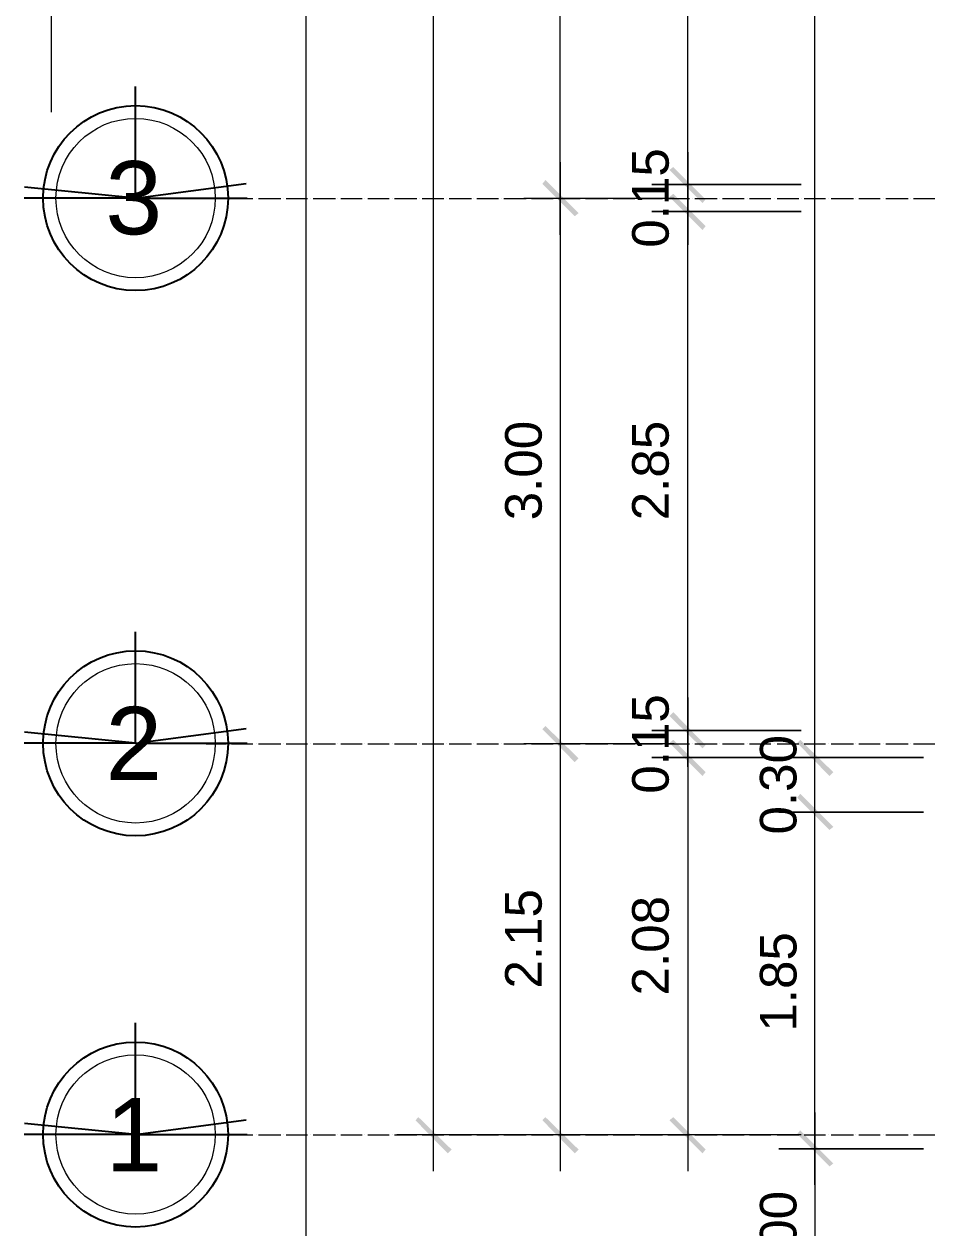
# Model space of a CAD drawing. Header units: millimetres. Extents: x 242 to 289.1, y 51.6 to 80.3.
# Drawn here: x 271.79 to 276.8, y 58.7 to 65.32 of the extents above; entities that cross this region are included whole.
import ezdxf

# ---------------------------------------------------------------- set-up
doc = ezdxf.new("R2010")
doc.units = ezdxf.units.MM
for name, color, linetype in [('PDF_0', 7, 'Continuous'), ('PDF_Acabados', 7, 'Continuous'), ('PDF_Arquitectura', 7, 'Continuous'), ('PDF_Ejes', 7, 'Continuous'), ('PDF_Text', 7, 'Continuous')]:
    doc.layers.add(name, color=color, linetype=linetype)
doc.styles.add('PDF ArialMT', font='arial.ttf')

msp = doc.modelspace()

# ---------------------------------------------------------------- hatches: boundary and pattern name
at = {"layer": 'PDF_0', "transparency": 33554559}
for points in [[(275.5393, 64.3593), (275.3615, 64.5371), (275.3403, 64.5202), (275.5223, 64.3381)], [(274.8408, 64.2831), (274.6587, 64.4652), (274.6418, 64.444), (274.8196, 64.2662)], [(275.3403, 64.372), (275.5223, 64.19), (275.5393, 64.2111), (275.3615, 64.3889)], [(275.5393, 61.3578), (275.3615, 61.5399), (275.3403, 61.5187), (275.5223, 61.3409)], [(274.6418, 61.4467), (274.8196, 61.2647), (274.8408, 61.2858), (274.6587, 61.4637)], [(275.3403, 61.3705), (275.5223, 61.1885), (275.5393, 61.2096), (275.3615, 61.3874)], [(276.242, 61.2096), (276.06, 61.3874), (276.043, 61.3705), (276.2209, 61.1885)], [(276.242, 60.9091), (276.06, 61.0911), (276.043, 61.0699), (276.2209, 60.8921)], [(273.9602, 59.3131), (273.9433, 59.2961), (274.1211, 59.1141), (274.1422, 59.1353)], [(274.6587, 59.3131), (274.6418, 59.2961), (274.8196, 59.1141), (274.8408, 59.1353)], [(275.3615, 59.3131), (275.3403, 59.2961), (275.5223, 59.1141), (275.5393, 59.1353)], [(276.242, 59.0591), (276.06, 59.2411), (276.043, 59.2199), (276.2209, 59.0421)]]:
    msp.add_hatch(color=256, dxfattribs=at).paths.add_polyline_path(points)

# ---------------------------------------------------------------- linework, layer by layer
for p, q in [((272.4044, 64.3657), (272.4044, 64.9792)), ((272.4044, 64.3657), (271.7939, 64.4265)), ((272.4044, 64.3657), (273.0126, 64.4466)), ((272.4044, 64.3657), (271.7908, 64.3657)), ((272.4044, 64.3657), (273.018, 64.3657)), ((272.4044, 61.3684), (272.4044, 61.982)), ((272.4044, 61.3684), (271.7939, 61.4292)), ((272.4044, 61.3684), (273.0126, 61.4493)), ((272.4044, 61.3684), (271.7908, 61.3684)), ((272.4044, 61.3684), (273.018, 61.3684)), ((272.4044, 59.2178), (272.4044, 59.8314)), ((272.4044, 59.2178), (273.0126, 59.2988)), ((272.4044, 59.2178), (271.7939, 59.2786)), ((272.4044, 59.2178), (271.7908, 59.2178)), ((272.4044, 59.2178), (273.018, 59.2178))]:
    msp.add_line(p, q)
for centre in [(272.4044, 64.3657), (272.4044, 61.3684), (272.4044, 59.2178)]:
    msp.add_circle(centre, 0.5085)
at = {"layer": 'PDF_Acabados', "color": 8, "lineweight": 5, "true_color": 0x808080}
msp.add_lwpolyline([(271.9409, 64.8377), (271.9409, 66.4887)], dxfattribs=at)
at = {"layer": 'PDF_Arquitectura', "color": 250, "lineweight": 18, "true_color": 0x404040}
for points in [[(273.3421, 57.9414), (273.3421, 74.3375)], [(276.1404, 61.0911), (276.1404, 72.3393)], [(274.7392, 64.1646), (274.7392, 67.1661)], [(275.4419, 64.2408), (275.4419, 67.0899)], [(275.4419, 64.6176), (275.4419, 64.4398), (275.4419, 64.2916), (275.4419, 64.1095)], [(275.4419, 61.2393), (275.4419, 64.4906)], [(275.3657, 64.3635), (274.5402, 64.3635)], [(275.4419, 61.6203), (275.4419, 61.4383), (275.4419, 61.2901), (275.4419, 61.108)], [(274.7392, 61.5653), (274.7392, 59.0167)], [(275.4419, 61.4891), (275.4419, 59.0167)], [(276.1404, 60.7905), (276.1404, 61.4891)], [(275.3657, 61.3663), (274.5402, 61.3663)], [(276.1404, 58.9405), (276.1404, 61.1885)], [(276.1404, 59.3385), (276.1404, 57.9414)], [(275.3657, 59.2157), (274.5402, 59.2157)], [(276.0642, 59.2157), (275.2429, 59.2157)]]:
    msp.add_lwpolyline(points, dxfattribs=at)
for points in [[(275.2429, 64.4398), (276.0642, 64.4398)], [(275.2429, 64.2916), (276.0642, 64.2916)], [(275.2429, 61.4383), (276.0642, 61.4383)], [(275.2429, 61.2901), (276.0642, 61.2901)], [(275.9414, 61.2901), (276.7373, 61.2901)], [(275.9414, 60.9895), (276.7373, 60.9895)], [(275.9414, 59.1395), (276.7373, 59.1395)]]:
    msp.add_lwpolyline(points, close=True, dxfattribs=at)
at = {"layer": 'PDF_Ejes', "lineweight": 18}
for points in [[(274.0406, 74.2655), (274.0406, 59.0167)], [(274.7392, 64.5625), (274.7392, 61.1631)], [(275.3657, 64.3635), (274.5402, 64.3635)], [(275.3657, 61.3663), (274.5402, 61.3663)], [(274.6672, 59.2157), (273.8417, 59.2157)]]:
    msp.add_lwpolyline(points, dxfattribs=at)
at = {"layer": 'PDF_Ejes', "lineweight": 9}
for points in [[(272.7918, 64.3635), (272.9018, 64.3635)], [(272.9145, 64.3635), (272.9145, 64.3635)], [(272.9315, 64.3635), (273.05, 64.3635)], [(273.0669, 64.3635), (273.0669, 64.3635)], [(273.0796, 64.3635), (273.2024, 64.3635)], [(273.2151, 64.3635), (273.2151, 64.3635)], [(273.2321, 64.3635), (273.3506, 64.3635)], [(273.3675, 64.3635), (273.3675, 64.3635)], [(273.3802, 64.3635), (273.503, 64.3635)], [(273.5157, 64.3635), (273.5157, 64.3635)], [(273.5326, 64.3635), (273.6512, 64.3635)], [(273.6639, 64.3635), (273.6639, 64.3635)], [(273.6808, 64.3635), (273.7993, 64.3635)], [(273.8163, 64.3635), (273.8163, 64.3635)], [(273.829, 64.3635), (273.9517, 64.3635)], [(273.9644, 64.3635), (273.9644, 64.3635)], [(273.9814, 64.3635), (274.0999, 64.3635)], [(274.1168, 64.3635), (274.1168, 64.3635)], [(274.1295, 64.3635), (274.2523, 64.3635)], [(274.265, 64.3635), (274.265, 64.3635)], [(274.2819, 64.3635), (274.4005, 64.3635)], [(274.4174, 64.3635), (274.4174, 64.3635)], [(274.4301, 64.3635), (274.5529, 64.3635)], [(274.5656, 64.3635), (274.5656, 64.3635)], [(274.5825, 64.3635), (274.7011, 64.3635)], [(274.718, 64.3635), (274.718, 64.3635)], [(274.7307, 64.3635), (274.8492, 64.3635)], [(274.8662, 64.3635), (274.8662, 64.3635)], [(274.8789, 64.3635), (275.0016, 64.3635)], [(275.0143, 64.3635), (275.0143, 64.3635)], [(275.0313, 64.3635), (275.1498, 64.3635)], [(275.1667, 64.3635), (275.1667, 64.3635)], [(275.1794, 64.3635), (275.3022, 64.3635)], [(275.3149, 64.3635), (275.3149, 64.3635)], [(275.3318, 64.3635), (275.4504, 64.3635)], [(275.4673, 64.3635), (275.4673, 64.3635)], [(275.48, 64.3635), (275.6028, 64.3635)], [(275.6155, 64.3635), (275.6155, 64.3635)], [(275.6324, 64.3635), (275.7509, 64.3635)], [(275.7679, 64.3635), (275.7679, 64.3635)], [(275.7806, 64.3635), (275.8991, 64.3635)], [(275.916, 64.3635), (275.916, 64.3635)], [(275.933, 64.3635), (276.0515, 64.3635)], [(276.0642, 64.3635), (276.0642, 64.3635)], [(276.0811, 64.3635), (276.1997, 64.3635)], [(276.2166, 64.3635), (276.2166, 64.3635)], [(276.2293, 64.3635), (276.3521, 64.3635)], [(276.3648, 64.3635), (276.3648, 64.3635)], [(276.3817, 64.3635), (276.5003, 64.3635)], [(276.5172, 64.3635), (276.5172, 64.3635)], [(276.5299, 64.3635), (276.6527, 64.3635)], [(276.6654, 64.3635), (276.6654, 64.3635)], [(276.6823, 64.3635), (276.8008, 64.3635)], [(272.7918, 61.3663), (272.9018, 61.3663)], [(272.9145, 61.3663), (272.9145, 61.3663)], [(272.9315, 61.3663), (273.05, 61.3663)], [(273.0669, 61.3663), (273.0669, 61.3663)], [(273.0796, 61.3663), (273.2024, 61.3663)], [(273.2151, 61.3663), (273.2151, 61.3663)], [(273.2321, 61.3663), (273.3506, 61.3663)], [(273.3675, 61.3663), (273.3675, 61.3663)], [(273.3802, 61.3663), (273.503, 61.3663)], [(273.5157, 61.3663), (273.5157, 61.3663)], [(273.5326, 61.3663), (273.6512, 61.3663)], [(273.6639, 61.3663), (273.6639, 61.3663)], [(273.6808, 61.3663), (273.7993, 61.3663)], [(273.8163, 61.3663), (273.8163, 61.3663)], [(273.829, 61.3663), (273.9517, 61.3663)], [(273.9644, 61.3663), (273.9644, 61.3663)], [(273.9814, 61.3663), (274.0999, 61.3663)], [(274.1168, 61.3663), (274.1168, 61.3663)], [(274.1295, 61.3663), (274.2523, 61.3663)], [(274.265, 61.3663), (274.265, 61.3663)], [(274.2819, 61.3663), (274.4005, 61.3663)], [(274.4174, 61.3663), (274.4174, 61.3663)], [(274.4301, 61.3663), (274.5529, 61.3663)], [(274.5656, 61.3663), (274.5656, 61.3663)], [(274.5825, 61.3663), (274.7011, 61.3663)], [(274.718, 61.3663), (274.718, 61.3663)], [(274.7307, 61.3663), (274.8492, 61.3663)], [(274.8662, 61.3663), (274.8662, 61.3663)], [(274.8789, 61.3663), (275.0016, 61.3663)], [(275.0143, 61.3663), (275.0143, 61.3663)], [(275.0313, 61.3663), (275.1498, 61.3663)], [(275.1667, 61.3663), (275.1667, 61.3663)], [(275.1794, 61.3663), (275.3022, 61.3663)], [(275.3149, 61.3663), (275.3149, 61.3663)], [(275.3318, 61.3663), (275.4504, 61.3663)], [(275.4673, 61.3663), (275.4673, 61.3663)], [(275.48, 61.3663), (275.6028, 61.3663)], [(275.6155, 61.3663), (275.6155, 61.3663)], [(275.6324, 61.3663), (275.7509, 61.3663)], [(275.7679, 61.3663), (275.7679, 61.3663)], [(275.7806, 61.3663), (275.8991, 61.3663)], [(275.916, 61.3663), (275.916, 61.3663)], [(275.933, 61.3663), (276.0515, 61.3663)], [(276.0642, 61.3663), (276.0642, 61.3663)], [(276.0811, 61.3663), (276.1997, 61.3663)], [(276.2166, 61.3663), (276.2166, 61.3663)], [(276.2293, 61.3663), (276.3521, 61.3663)], [(276.3648, 61.3663), (276.3648, 61.3663)], [(276.3817, 61.3663), (276.5003, 61.3663)], [(276.5172, 61.3663), (276.5172, 61.3663)], [(276.5299, 61.3663), (276.6527, 61.3663)], [(276.6654, 61.3663), (276.6654, 61.3663)], [(276.6823, 61.3663), (276.8008, 61.3663)], [(272.7918, 59.2157), (272.9018, 59.2157)], [(272.9145, 59.2157), (272.9145, 59.2157)], [(272.9315, 59.2157), (273.05, 59.2157)], [(273.0669, 59.2157), (273.0669, 59.2157)], [(273.0796, 59.2157), (273.2024, 59.2157)], [(273.2151, 59.2157), (273.2151, 59.2157)], [(273.2321, 59.2157), (273.3506, 59.2157)], [(273.3675, 59.2157), (273.3675, 59.2157)], [(273.3802, 59.2157), (273.503, 59.2157)], [(273.5157, 59.2157), (273.5157, 59.2157)], [(273.5326, 59.2157), (273.6512, 59.2157)], [(273.6639, 59.2157), (273.6639, 59.2157)], [(273.6808, 59.2157), (273.7993, 59.2157)], [(273.8163, 59.2157), (273.8163, 59.2157)], [(273.829, 59.2157), (273.9517, 59.2157)], [(273.9644, 59.2157), (273.9644, 59.2157)], [(273.9814, 59.2157), (274.0999, 59.2157)], [(274.1168, 59.2157), (274.1168, 59.2157)], [(274.1295, 59.2157), (274.2523, 59.2157)], [(274.265, 59.2157), (274.265, 59.2157)], [(274.2819, 59.2157), (274.4005, 59.2157)], [(274.4174, 59.2157), (274.4174, 59.2157)], [(274.4301, 59.2157), (274.5529, 59.2157)], [(274.5656, 59.2157), (274.5656, 59.2157)], [(274.5825, 59.2157), (274.7011, 59.2157)], [(274.718, 59.2157), (274.718, 59.2157)], [(274.7307, 59.2157), (274.8492, 59.2157)], [(274.8662, 59.2157), (274.8662, 59.2157)], [(274.8789, 59.2157), (275.0016, 59.2157)], [(275.0143, 59.2157), (275.0143, 59.2157)], [(275.0313, 59.2157), (275.1498, 59.2157)], [(275.1667, 59.2157), (275.1667, 59.2157)], [(275.1794, 59.2157), (275.3022, 59.2157)], [(275.3149, 59.2157), (275.3149, 59.2157)], [(275.3318, 59.2157), (275.4504, 59.2157)], [(275.4673, 59.2157), (275.4673, 59.2157)], [(275.48, 59.2157), (275.6028, 59.2157)], [(275.6155, 59.2157), (275.6155, 59.2157)], [(275.6324, 59.2157), (275.7509, 59.2157)], [(275.7679, 59.2157), (275.7679, 59.2157)], [(275.7806, 59.2157), (275.8991, 59.2157)], [(275.916, 59.2157), (275.916, 59.2157)], [(275.933, 59.2157), (276.0515, 59.2157)], [(276.0642, 59.2157), (276.0642, 59.2157)], [(276.0811, 59.2157), (276.1997, 59.2157)], [(276.2166, 59.2157), (276.2166, 59.2157)], [(276.2293, 59.2157), (276.3521, 59.2157)], [(276.3648, 59.2157), (276.3648, 59.2157)], [(276.3817, 59.2157), (276.5003, 59.2157)], [(276.5172, 59.2157), (276.5172, 59.2157)], [(276.5299, 59.2157), (276.6527, 59.2157)], [(276.6654, 59.2157), (276.6654, 59.2157)], [(276.6823, 59.2157), (276.8008, 59.2157)]]:
    msp.add_lwpolyline(points, dxfattribs=at)
at = {"layer": 'PDF_Ejes', "color": 254, "lineweight": 0, "true_color": 0xdcdcdc}
for centre in [(272.4044, 64.3657), (272.4044, 64.3657), (272.4044, 61.3684), (272.4044, 61.3684), (272.4044, 59.2178), (272.4044, 59.2178)]:
    msp.add_circle(centre, 0.4382, dxfattribs=at)

# ---------------------------------------------------------------- texts
at = {"layer": 'PDF_Text', "char_height": 0.20116, "attachment_point": 4, "rotation": 90, "style": 'PDF ArialMT'}
for s, insert in [('0.15', (275.2373, 64.0931)), ('3.00', (274.5387, 62.5944)), ('2.85', (275.2373, 62.5944)), ('0.15', (275.2373, 61.0915)), ('0.30', (275.9401, 60.8671)), ('2.15', (274.5387, 60.0204)), ('2.08', (275.2373, 59.9823)), ('1.85', (275.9401, 59.7833)), ('1.00', (275.9401, 58.3608))]:
    msp.add_mtext(s, dxfattribs=dict(at, insert=insert))
at = {"layer": 'PDF_Text', "char_height": 0.4023, "attachment_point": 4, "style": 'PDF ArialMT'}
for s, insert in [('3', (272.2382, 64.3649)), ('2', (272.2382, 61.3675)), ('1', (272.2382, 59.2168))]:
    msp.add_mtext(s, dxfattribs=dict(at, insert=insert))

doc.saveas('drawing.dxf')
